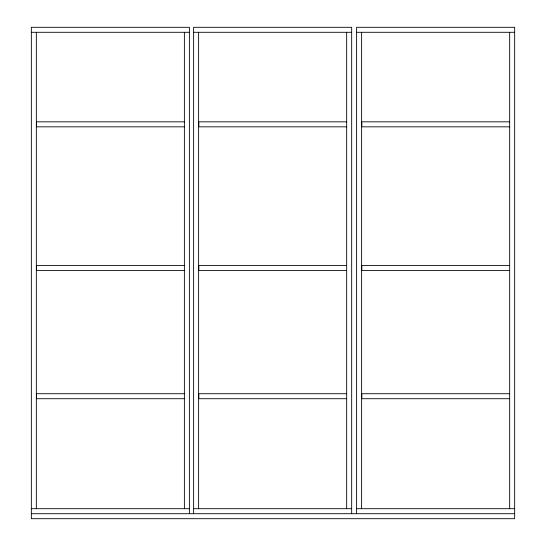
<?xml version="1.0" encoding="UTF-8"?>
<svg xmlns="http://www.w3.org/2000/svg" width="546" height="546" viewBox="0 0 546 546"><rect width="100%" height="100%" fill="white"/><g stroke="black" fill="none" stroke-linecap="round" stroke-linejoin="round"><path stroke-width="0.82" d="M31.34 32.296L189.387 32.296M193.618 32.296L351.672 32.296M356.613 32.296L514.66 32.296M184.384 121.84L36.548 121.84L36.548 126.836L184.384 126.836M346.669 121.84L198.833 121.84L198.833 126.836L346.669 126.836M509.664 121.84L361.821 121.84L361.821 126.836L509.664 126.836M184.384 265.499L36.548 265.499L36.548 270.502L184.384 270.502M346.669 265.499L198.833 265.499L198.833 270.502L346.669 270.502M509.664 265.499L361.821 265.499L361.821 270.502L509.664 270.502M184.384 393.721L36.548 393.721L36.548 398.717L184.384 398.717M346.669 393.721L198.833 393.721L198.833 398.717L346.669 398.717M509.664 393.721L361.821 393.721L361.821 398.717L509.664 398.717M31.34 508.701L189.387 508.701M193.618 508.701L351.672 508.701M356.613 508.701L514.66 508.701M31.34 513.704L514.66 513.704M509.664 32.296L509.664 508.701M361.616 32.296L361.616 508.701M356.613 513.704L356.613 27.3L514.66 27.3L514.66 518.7L31.34 518.7L31.34 27.3L189.387 27.3L189.387 513.704M351.672 513.704L351.672 27.3L193.618 27.3L193.618 513.704M346.669 32.296L346.669 508.701M198.621 32.296L198.621 508.701M184.384 32.296L184.384 508.701M36.336 32.296L36.336 508.701"/></g></svg>
